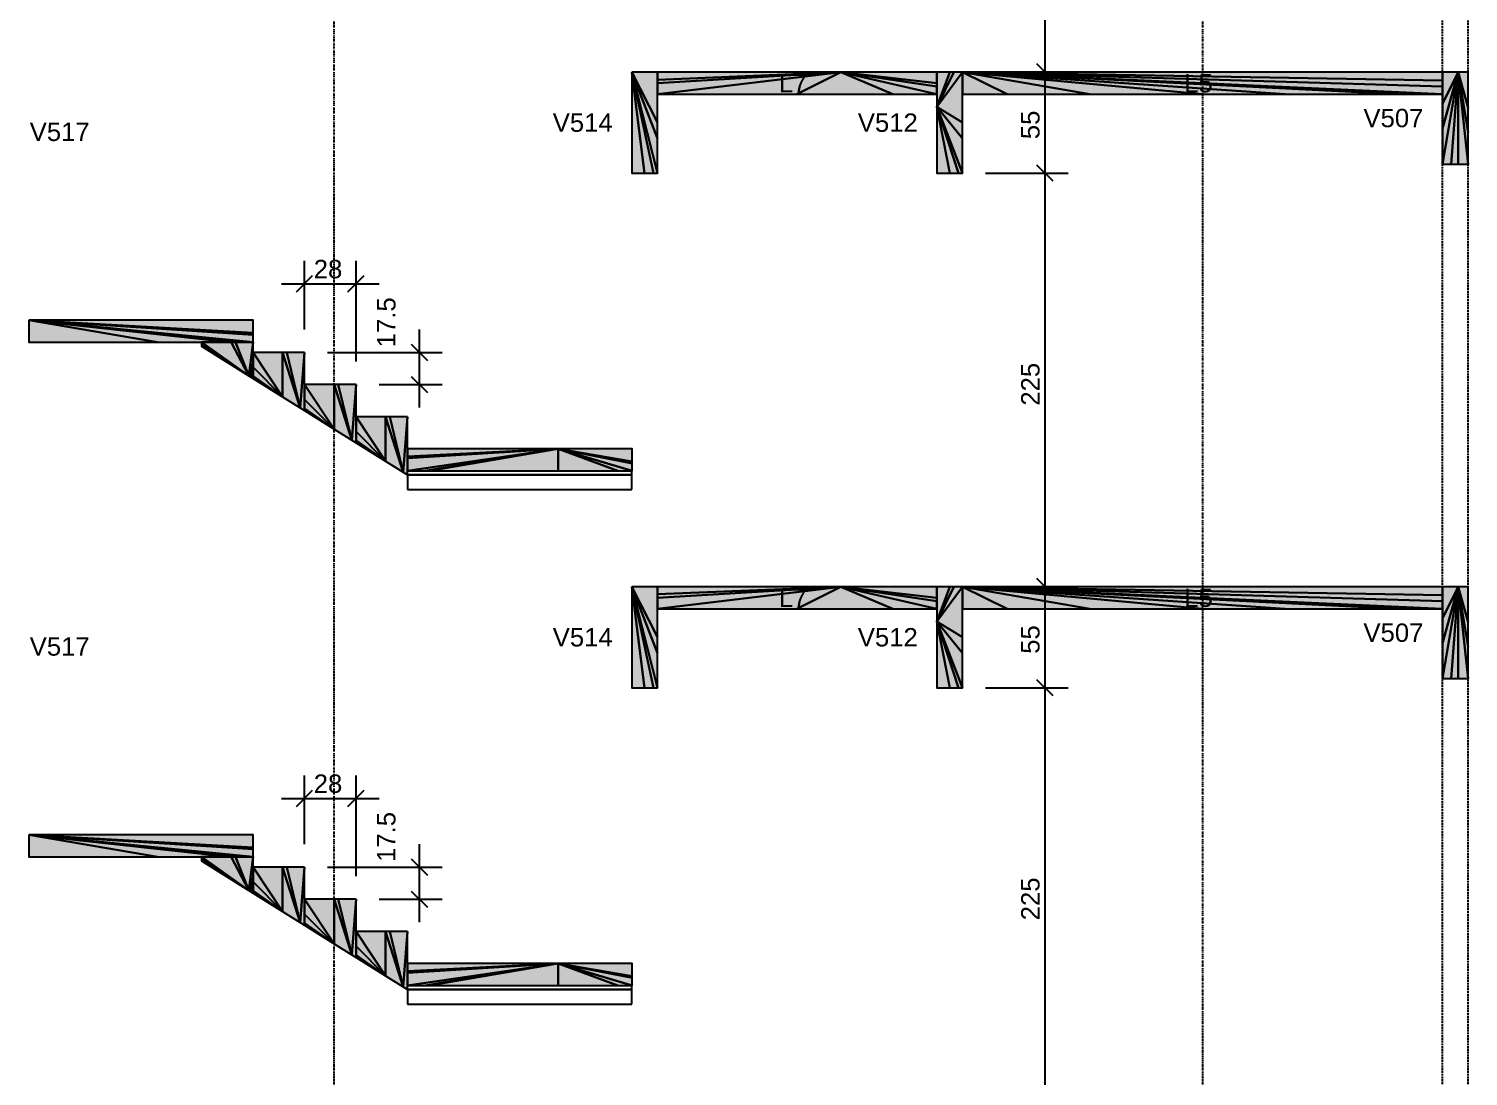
# Model space of a CAD drawing. Extents: x 37185 to 43130, y -8131 to -3926.
# Drawn here: x 37907 to 38429, y -6016 to -5636 of the extents above; entities that cross this region are included whole.
import ezdxf

# ---------------------------------------------------------------- set-up
doc = ezdxf.new("R2010")
doc.units = 0
doc.header["$MEASUREMENT"] = 0
doc.linetypes.add('ESTILO_TQS_0001', pattern=[1, 0.7, -0.3])
doc.linetypes.add('ESTILO_TQS_0004', pattern=[1.12, 0.5, -0.2, 0.01, -0.2, 0.01, -0.2])
for name, color, linetype in [('48', 4, 'CONTINUOUS'), ('52', 3, 'CONTINUOUS'), ('68', 4, 'CONTINUOUS'), ('70', 160, 'CONTINUOUS'), ('74', 2, 'CONTINUOUS'), ('75', 9, 'CONTINUOUS'), ('96', 252, 'CONTINUOUS')]:
    doc.layers.add(name, color=color, linetype=linetype)
doc.styles.add('TQS_ARIAL', font='arial.ttf')

msp = doc.modelspace()

# ---------------------------------------------------------------- linework, layer by layer
at = {"layer": '48', "linetype": 'Continuous'}
for p, q in [((38125.29, -5798.05), (38043.96, -5798.05)), ((38043.96, -5798.05), (38043.96, -5803.4)), ((38043.96, -5798.05), (38125.29, -5798.05)), ((38125.29, -5798.05), (38125.29, -5796.62)), ((38125.29, -5803.4), (38125.29, -5798.05)), ((38043.96, -5803.4), (38088, -5803.4)), ((38088, -5803.4), (38125.29, -5803.4)), ((38125.29, -5984.72), (38043.96, -5984.72)), ((38043.96, -5984.72), (38043.96, -5990.07)), ((38043.96, -5984.72), (38125.29, -5984.72)), ((38125.29, -5984.72), (38125.29, -5983.29)), ((38125.29, -5990.07), (38125.29, -5984.72)), ((38043.96, -5990.07), (38088, -5990.07)), ((38088, -5990.07), (38125.29, -5990.07))]:
    msp.add_line(p, q, dxfattribs=at)
at = {"layer": '52', "linetype": 'Continuous'}
for points in [[(38428.63, -5651.95), (38425.01, -5651.95), (38419.29, -5651.95), (38245.27, -5651.95), (38242.06, -5651.95), (38240.6, -5651.95), (38235.94, -5651.95), (38201.07, -5651.95), (38134.63, -5651.95), (38125.29, -5651.95)], [(38125.29, -5651.95), (38125.29, -5688.62)], [(38428.63, -5685.29), (38428.63, -5673.81), (38428.63, -5664.86), (38428.63, -5651.95)], [(38134.63, -5688.62), (38134.63, -5676), (38134.63, -5670.24), (38134.63, -5659.95)], [(38134.63, -5659.95), (38185.15, -5659.95), (38220.02, -5659.95), (38235.94, -5659.95)], [(38235.94, -5659.95), (38235.94, -5664.57), (38235.94, -5688.62)], [(38245.27, -5688.62), (38245.27, -5676), (38245.27, -5670.24), (38245.27, -5659.95)], [(38245.27, -5659.95), (38261.49, -5659.95), (38291.44, -5659.95), (38332.29, -5659.95), (38362.23, -5659.95), (38403.08, -5659.95), (38419.29, -5659.95)], [(38419.29, -5659.95), (38419.29, -5663.42), (38419.29, -5672.38), (38419.29, -5685.29)], [(38125.29, -5688.62), (38129.95, -5688.62), (38133.16, -5688.62), (38134.63, -5688.62)], [(38235.94, -5688.62), (38240.6, -5688.62), (38243.81, -5688.62), (38245.27, -5688.62)], [(38419.29, -5685.29), (38422.5, -5685.29), (38425.01, -5685.29), (38428.63, -5685.29)], [(37906.63, -5741.95), (37906.63, -5749.95)], [(37987.96, -5741.95), (37906.63, -5741.95)], [(37987.96, -5753.62), (37987.96, -5749.95), (37987.96, -5747.2), (37987.96, -5746.55), (37987.96, -5741.95)], [(37906.63, -5749.95), (37953.34, -5749.95), (37969.29, -5749.95)], [(37969.29, -5749.95), (37969.29, -5750.78), (37969.29, -5751.27), (37969.29, -5751.39)], [(37969.29, -5751.39), (37986.44, -5762.1), (37987.96, -5763.05), (37998.68, -5769.75), (38005.1, -5773.77), (38006.63, -5774.72), (38017.35, -5781.42), (38023.77, -5785.44), (38025.29, -5786.39), (38036.01, -5793.09), (38042.44, -5797.1), (38043.96, -5798.05)], [(38006.63, -5753.62), (38000.2, -5753.62), (37998.68, -5753.62), (37987.96, -5753.62)], [(38006.63, -5765.29), (38006.63, -5753.62)], [(38025.29, -5765.29), (38018.87, -5765.29), (38017.35, -5765.29), (38006.63, -5765.29)], [(38025.29, -5776.95), (38025.29, -5765.29)], [(38043.96, -5776.95), (38037.53, -5776.95), (38036.01, -5776.95), (38025.29, -5776.95)], [(38043.96, -5788.62), (38043.96, -5776.95)], [(38125.43, -5788.62), (38098.62, -5788.62), (38043.96, -5788.62)], [(38125.43, -5796.62), (38125.43, -5793.87), (38125.43, -5793.21), (38125.43, -5788.62)], [(38043.96, -5796.62), (38050.38, -5796.62), (38051.91, -5796.62), (38098.62, -5796.62), (38120.3, -5796.62), (38125.29, -5796.62), (38125.43, -5796.62)], [(38043.96, -5798.05), (38043.96, -5796.62)], [(38428.63, -5838.62), (38425.01, -5838.62), (38419.29, -5838.62), (38245.27, -5838.62), (38242.06, -5838.62), (38240.6, -5838.62), (38235.94, -5838.62), (38201.07, -5838.62), (38134.63, -5838.62), (38125.29, -5838.62)], [(38125.29, -5838.62), (38125.29, -5875.29)], [(38428.63, -5871.95), (38428.63, -5860.48), (38428.63, -5851.52), (38428.63, -5838.62)], [(38134.63, -5875.29), (38134.63, -5862.67), (38134.63, -5856.91), (38134.63, -5846.62)], [(38134.63, -5846.62), (38185.15, -5846.62), (38220.02, -5846.62), (38235.94, -5846.62)], [(38235.94, -5846.62), (38235.94, -5851.24), (38235.94, -5875.29)], [(38245.27, -5875.29), (38245.27, -5862.67), (38245.27, -5856.91), (38245.27, -5846.62)], [(38245.27, -5846.62), (38261.49, -5846.62), (38291.44, -5846.62), (38332.29, -5846.62), (38362.23, -5846.62), (38403.08, -5846.62), (38419.29, -5846.62)], [(38419.29, -5846.62), (38419.29, -5850.09), (38419.29, -5859.05), (38419.29, -5871.95)], [(38419.29, -5871.95), (38422.5, -5871.95), (38425.01, -5871.95), (38428.63, -5871.95)], [(38125.29, -5875.29), (38129.95, -5875.29), (38133.16, -5875.29), (38134.63, -5875.29)], [(38235.94, -5875.29), (38240.6, -5875.29), (38243.81, -5875.29), (38245.27, -5875.29)], [(37906.63, -5928.62), (37906.63, -5936.62)], [(37987.96, -5928.62), (37906.63, -5928.62)], [(37987.96, -5940.29), (37987.96, -5936.62), (37987.96, -5933.87), (37987.96, -5933.21), (37987.96, -5928.62)], [(37906.63, -5936.62), (37953.34, -5936.62), (37969.29, -5936.62)], [(37969.29, -5936.62), (37969.29, -5937.44), (37969.29, -5937.94), (37969.29, -5938.05)], [(37969.29, -5938.05), (37986.44, -5948.77), (37987.96, -5949.72), (37998.68, -5956.42), (38005.1, -5960.44), (38006.63, -5961.39), (38017.35, -5968.09), (38023.77, -5972.1), (38025.29, -5973.05), (38036.01, -5979.75), (38042.44, -5983.77), (38043.96, -5984.72)], [(38006.63, -5940.29), (38000.2, -5940.29), (37998.68, -5940.29), (37987.96, -5940.29)], [(38006.63, -5951.95), (38006.63, -5940.29)], [(38025.29, -5951.95), (38018.87, -5951.95), (38017.35, -5951.95), (38006.63, -5951.95)], [(38025.29, -5963.62), (38025.29, -5951.95)], [(38043.96, -5963.62), (38037.53, -5963.62), (38036.01, -5963.62), (38025.29, -5963.62)], [(38043.96, -5975.29), (38043.96, -5963.62)], [(38125.43, -5975.29), (38098.62, -5975.29), (38043.96, -5975.29)], [(38125.43, -5983.29), (38125.43, -5980.53), (38125.43, -5979.88), (38125.43, -5975.29)], [(38043.96, -5983.29), (38050.38, -5983.29), (38051.91, -5983.29), (38098.62, -5983.29), (38120.3, -5983.29), (38125.29, -5983.29), (38125.43, -5983.29)], [(38043.96, -5984.72), (38043.96, -5983.29)]]:
    msp.add_lwpolyline(points, dxfattribs=at)
at = {"layer": '68', "linetype": 'ESTILO_TQS_0001'}
for p, q in [((38419.29, -7595.96), (38419.29, -4431.95)), ((38428.63, -7595.96), (38428.63, -4431.95))]:
    msp.add_line(p, q, dxfattribs=at)
at = {"layer": '70', "linetype": 'ESTILO_TQS_0004'}
for p, q in [((38017.29, -4145.29), (38017.29, -7832.62)), ((38332.29, -4145.29), (38332.29, -7832.62))]:
    msp.add_line(p, q, dxfattribs=at)
at = {"layer": '75', "linetype": 'Continuous'}
for p, q in [((38275.17, -5660.29), (38275.17, -5493.62)), ((38275.17, -5696.95), (38275.17, -5643.62)), ((38265.52, -5651.95), (38265.52, -5651.95)), ((38265.52, -5651.95), (38265.52, -5651.95)), ((38278.12, -5654.9), (38272.23, -5649.01)), ((38278.12, -5654.9), (38272.23, -5649.01)), ((38273.86, -5651.95), (38283.51, -5651.95)), ((38273.86, -5651.95), (38283.51, -5651.95)), ((38275.17, -5846.95), (38275.17, -5680.29)), ((38245.27, -5688.62), (38245.27, -5688.62)), ((38245.27, -5688.62), (38245.27, -5688.62)), ((38253.61, -5688.62), (38283.51, -5688.62)), ((38253.61, -5688.62), (38283.51, -5688.62)), ((38278.12, -5691.57), (38272.23, -5685.67)), ((38278.12, -5691.57), (38272.23, -5685.67)), ((38006.63, -5745.29), (38006.63, -5720.38)), ((38025.29, -5756.95), (38025.29, -5720.38)), ((38003.68, -5731.66), (38009.57, -5725.77)), ((38022.35, -5731.66), (38028.24, -5725.77)), ((37998.29, -5728.72), (38033.63, -5728.72)), ((38048.24, -5745.29), (38048.24, -5773.62)), ((38045.29, -5750.67), (38051.18, -5756.57)), ((38006.63, -5753.62), (38006.63, -5753.62)), ((38006.63, -5753.62), (38006.63, -5753.62)), ((38014.96, -5753.62), (38056.57, -5753.62)), ((38045.29, -5762.34), (38051.18, -5768.23)), ((38025.29, -5765.29), (38025.29, -5765.29)), ((38025.29, -5765.29), (38025.29, -5765.29)), ((38033.63, -5765.29), (38056.57, -5765.29)), ((38275.17, -5883.62), (38275.17, -5830.29)), ((38278.12, -5841.57), (38272.23, -5835.67)), ((38278.12, -5841.57), (38272.23, -5835.67)), ((38245.27, -5838.62), (38245.27, -5838.62)), ((38245.27, -5838.62), (38245.27, -5838.62)), ((38253.61, -5838.62), (38283.51, -5838.62)), ((38253.61, -5838.62), (38283.51, -5838.62)), ((38275.17, -6033.62), (38275.17, -5866.95)), ((38278.12, -5878.23), (38272.23, -5872.34)), ((38278.12, -5878.23), (38272.23, -5872.34)), ((38245.27, -5875.29), (38245.27, -5875.29)), ((38245.27, -5875.29), (38245.27, -5875.29)), ((38253.61, -5875.29), (38283.51, -5875.29)), ((38253.61, -5875.29), (38283.51, -5875.29)), ((38006.63, -5931.95), (38006.63, -5907.05)), ((38025.29, -5943.62), (38025.29, -5907.05)), ((38003.68, -5918.33), (38009.57, -5912.44)), ((38022.35, -5918.33), (38028.24, -5912.44)), ((37998.29, -5915.38), (38033.63, -5915.38)), ((38048.24, -5931.95), (38048.24, -5960.29)), ((38006.63, -5940.29), (38006.63, -5940.29)), ((38006.63, -5940.29), (38006.63, -5940.29)), ((38014.96, -5940.29), (38056.57, -5940.29)), ((38045.29, -5937.34), (38051.18, -5943.23)), ((38045.29, -5949.01), (38051.18, -5954.9)), ((38025.29, -5951.95), (38025.29, -5951.95)), ((38025.29, -5951.95), (38025.29, -5951.95)), ((38033.63, -5951.95), (38056.57, -5951.95))]:
    msp.add_line(p, q, dxfattribs=at)
at = {"layer": '96', "linetype": 'Continuous'}
for points in [[(38125.29, -5651.95), (38125.29, -5688.62), (38129.95, -5688.62), (38125.29, -5651.95)], [(38125.29, -5651.95), (38129.95, -5688.62), (38133.16, -5688.62), (38125.29, -5651.95)], [(38125.29, -5651.95), (38133.16, -5688.62), (38134.63, -5688.62), (38125.29, -5651.95)], [(38125.29, -5651.95), (38134.63, -5688.62), (38134.63, -5676), (38125.29, -5651.95)], [(38125.29, -5651.95), (38134.63, -5676), (38134.63, -5670.24), (38125.29, -5651.95)], [(38125.29, -5651.95), (38134.63, -5670.24), (38134.63, -5651.95), (38125.29, -5651.95)], [(38201.07, -5651.95), (38134.63, -5651.95), (38134.63, -5654.71), (38201.07, -5651.95)], [(38201.07, -5651.95), (38134.63, -5654.71), (38134.63, -5655.96), (38201.07, -5651.95)], [(38201.07, -5651.95), (38134.63, -5655.96), (38134.63, -5659.95), (38201.07, -5651.95)], [(38201.07, -5651.95), (38134.63, -5659.95), (38185.15, -5659.95), (38201.07, -5651.95)], [(38201.07, -5651.95), (38185.15, -5659.95), (38220.02, -5659.95), (38201.07, -5651.95)], [(38201.07, -5651.95), (38220.02, -5659.95), (38235.94, -5659.95), (38201.07, -5651.95)], [(38201.07, -5651.95), (38235.94, -5659.95), (38235.94, -5657.2), (38201.07, -5651.95)], [(38201.07, -5651.95), (38235.94, -5657.2), (38235.94, -5655.94), (38201.07, -5651.95)], [(38201.07, -5651.95), (38235.94, -5655.94), (38235.94, -5651.95), (38201.07, -5651.95)], [(38235.94, -5664.57), (38245.27, -5670.24), (38245.27, -5651.95), (38235.94, -5664.57)], [(38235.94, -5664.57), (38245.27, -5651.95), (38242.06, -5651.95), (38235.94, -5664.57)], [(38235.94, -5664.57), (38242.06, -5651.95), (38240.6, -5651.95), (38235.94, -5664.57)], [(38235.94, -5664.57), (38240.6, -5651.95), (38235.94, -5651.95), (38235.94, -5664.57)], [(38245.27, -5651.95), (38245.27, -5659.95), (38261.49, -5659.95), (38245.27, -5651.95)], [(38245.27, -5651.95), (38261.49, -5659.95), (38291.44, -5659.95), (38245.27, -5651.95)], [(38245.27, -5651.95), (38291.44, -5659.95), (38332.29, -5659.95), (38245.27, -5651.95)], [(38245.27, -5651.95), (38332.29, -5659.95), (38362.23, -5659.95), (38245.27, -5651.95)], [(38245.27, -5651.95), (38362.23, -5659.95), (38403.08, -5659.95), (38245.27, -5651.95)], [(38245.27, -5651.95), (38403.08, -5659.95), (38419.29, -5659.95), (38245.27, -5651.95)], [(38245.27, -5651.95), (38419.29, -5659.95), (38419.29, -5657.2), (38245.27, -5651.95)], [(38245.27, -5651.95), (38419.29, -5657.2), (38419.29, -5655.05), (38245.27, -5651.95)], [(38245.27, -5651.95), (38419.29, -5655.05), (38419.29, -5651.95), (38245.27, -5651.95)], [(38425.01, -5651.95), (38419.29, -5651.95), (38419.29, -5663.42), (38425.01, -5651.95)], [(38425.01, -5651.95), (38419.29, -5663.42), (38419.29, -5672.38), (38425.01, -5651.95)], [(38425.01, -5651.95), (38419.29, -5672.38), (38419.29, -5685.29), (38425.01, -5651.95)], [(38425.01, -5651.95), (38419.29, -5685.29), (38422.5, -5685.29), (38425.01, -5651.95)], [(38425.01, -5651.95), (38422.5, -5685.29), (38425.01, -5685.29), (38425.01, -5651.95)], [(38425.01, -5651.95), (38425.01, -5685.29), (38428.63, -5685.29), (38425.01, -5651.95)], [(38425.01, -5651.95), (38428.63, -5685.29), (38428.63, -5673.81), (38425.01, -5651.95)], [(38425.01, -5651.95), (38428.63, -5673.81), (38428.63, -5664.86), (38425.01, -5651.95)], [(38425.01, -5651.95), (38428.63, -5664.86), (38428.63, -5651.95), (38425.01, -5651.95)], [(38235.94, -5664.57), (38235.94, -5688.62), (38240.6, -5688.62), (38235.94, -5664.57)], [(38235.94, -5664.57), (38240.6, -5688.62), (38243.81, -5688.62), (38235.94, -5664.57)], [(38235.94, -5664.57), (38243.81, -5688.62), (38245.27, -5688.62), (38235.94, -5664.57)], [(38235.94, -5664.57), (38245.27, -5688.62), (38245.27, -5676), (38235.94, -5664.57)], [(38235.94, -5664.57), (38245.27, -5676), (38245.27, -5670.24), (38235.94, -5664.57)], [(37906.63, -5741.95), (37906.63, -5749.95), (37953.34, -5749.95), (37906.63, -5741.95)], [(37906.63, -5741.95), (37953.34, -5749.95), (37979.5, -5749.95), (37906.63, -5741.95)], [(37906.63, -5741.95), (37979.5, -5749.95), (37985.69, -5749.95), (37906.63, -5741.95)], [(37906.63, -5741.95), (37985.69, -5749.95), (37987.52, -5749.95), (37906.63, -5741.95)], [(37906.63, -5741.95), (37987.52, -5749.95), (37987.96, -5749.95), (37906.63, -5741.95)], [(37906.63, -5741.95), (37987.96, -5749.95), (37987.96, -5747.2), (37906.63, -5741.95)], [(37906.63, -5741.95), (37987.96, -5747.2), (37987.96, -5746.55), (37906.63, -5741.95)], [(37906.63, -5741.95), (37987.96, -5746.55), (37987.96, -5741.95), (37906.63, -5741.95)], [(37986.44, -5762.1), (37980.01, -5749.95), (37969.29, -5749.95), (37986.44, -5762.1)], [(37986.44, -5762.1), (37969.29, -5749.95), (37969.29, -5750.78), (37986.44, -5762.1)], [(37986.44, -5762.1), (37969.29, -5750.78), (37969.29, -5751.27), (37986.44, -5762.1)], [(37986.44, -5762.1), (37969.29, -5751.27), (37969.29, -5751.39), (37986.44, -5762.1)], [(37986.44, -5762.1), (37981.53, -5749.95), (37980.01, -5749.95), (37986.44, -5762.1)], [(37986.44, -5762.1), (37987.96, -5749.95), (37981.53, -5749.95), (37986.44, -5762.1)], [(37986.44, -5762.1), (37987.96, -5757.48), (37987.96, -5749.95), (37986.44, -5762.1)], [(37986.44, -5762.1), (37987.96, -5758.54), (37987.96, -5757.48), (37986.44, -5762.1)], [(37998.68, -5753.62), (37987.96, -5753.62), (37998.68, -5769.75), (37998.68, -5753.62)], [(37998.68, -5769.75), (37987.96, -5753.62), (37987.96, -5759.04), (37998.68, -5769.75)], [(37998.68, -5753.62), (37998.68, -5769.75), (38005.1, -5773.77), (37998.68, -5753.62)], [(37998.68, -5753.62), (38005.1, -5773.77), (38000.2, -5753.62), (37998.68, -5753.62)], [(38006.63, -5753.62), (38000.2, -5753.62), (38005.1, -5773.77), (38006.63, -5753.62)], [(38006.63, -5753.62), (38005.1, -5773.77), (38006.63, -5774.72), (38006.63, -5753.62)], [(37986.44, -5762.1), (37987.96, -5763.05), (37987.96, -5758.54), (37986.44, -5762.1)], [(37998.68, -5769.75), (37987.96, -5759.04), (37987.96, -5762.28), (37998.68, -5769.75)], [(37998.68, -5769.75), (37987.96, -5762.28), (37987.96, -5763.05), (37998.68, -5769.75)], [(38017.35, -5765.29), (38006.63, -5765.29), (38017.35, -5781.42), (38017.35, -5765.29)], [(38017.35, -5781.42), (38006.63, -5765.29), (38006.63, -5770.7), (38017.35, -5781.42)], [(38017.35, -5765.29), (38017.35, -5781.42), (38023.77, -5785.44), (38017.35, -5765.29)], [(38017.35, -5765.29), (38023.77, -5785.44), (38018.87, -5765.29), (38017.35, -5765.29)], [(38025.29, -5765.29), (38018.87, -5765.29), (38023.77, -5785.44), (38025.29, -5765.29)], [(38025.29, -5765.29), (38023.77, -5785.44), (38025.29, -5786.39), (38025.29, -5765.29)], [(38017.35, -5781.42), (38006.63, -5770.7), (38006.63, -5773.95), (38017.35, -5781.42)], [(38017.35, -5781.42), (38006.63, -5773.95), (38006.63, -5774.72), (38017.35, -5781.42)], [(38036.01, -5776.95), (38025.29, -5776.95), (38036.01, -5793.09), (38036.01, -5776.95)], [(38036.01, -5793.09), (38025.29, -5776.95), (38025.29, -5782.37), (38036.01, -5793.09)], [(38036.01, -5776.95), (38036.01, -5793.09), (38042.44, -5797.1), (38036.01, -5776.95)], [(38036.01, -5776.95), (38042.44, -5797.1), (38037.53, -5776.95), (38036.01, -5776.95)], [(38043.96, -5776.95), (38037.53, -5776.95), (38042.44, -5797.1), (38043.96, -5776.95)], [(38043.96, -5776.95), (38042.44, -5797.1), (38043.96, -5798.05), (38043.96, -5776.95)], [(38036.01, -5793.09), (38025.29, -5782.37), (38025.29, -5785.62), (38036.01, -5793.09)], [(38036.01, -5793.09), (38025.29, -5785.62), (38025.29, -5786.39), (38036.01, -5793.09)], [(38098.62, -5788.62), (38043.96, -5788.62), (38043.96, -5791.37), (38098.62, -5788.62)], [(38098.62, -5788.62), (38043.96, -5791.37), (38043.96, -5792.02), (38098.62, -5788.62)], [(38098.62, -5788.62), (38043.96, -5792.02), (38043.96, -5796.62), (38098.62, -5788.62)], [(38098.62, -5788.62), (38043.96, -5796.62), (38050.38, -5796.62), (38098.62, -5788.62)], [(38098.62, -5788.62), (38050.38, -5796.62), (38051.91, -5796.62), (38098.62, -5788.62)], [(38098.62, -5788.62), (38051.91, -5796.62), (38098.62, -5796.62), (38098.62, -5788.62)], [(38098.62, -5788.62), (38098.62, -5796.62), (38120.3, -5796.62), (38098.62, -5788.62)], [(38098.62, -5788.62), (38120.3, -5796.62), (38125.43, -5796.62), (38098.62, -5788.62)], [(38098.62, -5788.62), (38125.43, -5796.62), (38125.43, -5793.87), (38098.62, -5788.62)], [(38098.62, -5788.62), (38125.43, -5793.87), (38125.43, -5793.21), (38098.62, -5788.62)], [(38098.62, -5788.62), (38125.43, -5793.21), (38125.43, -5788.62), (38098.62, -5788.62)], [(38125.29, -5838.62), (38125.29, -5875.29), (38129.95, -5875.29), (38125.29, -5838.62)], [(38125.29, -5838.62), (38129.95, -5875.29), (38133.16, -5875.29), (38125.29, -5838.62)], [(38125.29, -5838.62), (38133.16, -5875.29), (38134.63, -5875.29), (38125.29, -5838.62)], [(38125.29, -5838.62), (38134.63, -5875.29), (38134.63, -5862.67), (38125.29, -5838.62)], [(38125.29, -5838.62), (38134.63, -5862.67), (38134.63, -5856.91), (38125.29, -5838.62)], [(38125.29, -5838.62), (38134.63, -5856.91), (38134.63, -5838.62), (38125.29, -5838.62)], [(38201.07, -5838.62), (38134.63, -5838.62), (38134.63, -5841.37), (38201.07, -5838.62)], [(38201.07, -5838.62), (38134.63, -5841.37), (38134.63, -5842.63), (38201.07, -5838.62)], [(38201.07, -5838.62), (38134.63, -5842.63), (38134.63, -5846.62), (38201.07, -5838.62)], [(38201.07, -5838.62), (38134.63, -5846.62), (38185.15, -5846.62), (38201.07, -5838.62)], [(38201.07, -5838.62), (38185.15, -5846.62), (38220.02, -5846.62), (38201.07, -5838.62)], [(38201.07, -5838.62), (38220.02, -5846.62), (38235.94, -5846.62), (38201.07, -5838.62)], [(38201.07, -5838.62), (38235.94, -5846.62), (38235.94, -5843.87), (38201.07, -5838.62)], [(38201.07, -5838.62), (38235.94, -5843.87), (38235.94, -5842.61), (38201.07, -5838.62)], [(38201.07, -5838.62), (38235.94, -5842.61), (38235.94, -5838.62), (38201.07, -5838.62)], [(38235.94, -5851.24), (38245.27, -5856.91), (38245.27, -5838.62), (38235.94, -5851.24)], [(38235.94, -5851.24), (38245.27, -5838.62), (38242.06, -5838.62), (38235.94, -5851.24)], [(38235.94, -5851.24), (38242.06, -5838.62), (38240.6, -5838.62), (38235.94, -5851.24)], [(38235.94, -5851.24), (38240.6, -5838.62), (38235.94, -5838.62), (38235.94, -5851.24)], [(38245.27, -5838.62), (38245.27, -5846.62), (38261.49, -5846.62), (38245.27, -5838.62)], [(38245.27, -5838.62), (38261.49, -5846.62), (38291.44, -5846.62), (38245.27, -5838.62)], [(38245.27, -5838.62), (38291.44, -5846.62), (38332.29, -5846.62), (38245.27, -5838.62)], [(38245.27, -5838.62), (38332.29, -5846.62), (38362.23, -5846.62), (38245.27, -5838.62)], [(38245.27, -5838.62), (38362.23, -5846.62), (38403.08, -5846.62), (38245.27, -5838.62)], [(38245.27, -5838.62), (38403.08, -5846.62), (38419.29, -5846.62), (38245.27, -5838.62)], [(38245.27, -5838.62), (38419.29, -5846.62), (38419.29, -5843.87), (38245.27, -5838.62)], [(38245.27, -5838.62), (38419.29, -5843.87), (38419.29, -5841.72), (38245.27, -5838.62)], [(38245.27, -5838.62), (38419.29, -5841.72), (38419.29, -5838.62), (38245.27, -5838.62)], [(38425.01, -5838.62), (38419.29, -5838.62), (38419.29, -5850.09), (38425.01, -5838.62)], [(38425.01, -5838.62), (38419.29, -5850.09), (38419.29, -5859.05), (38425.01, -5838.62)], [(38425.01, -5838.62), (38419.29, -5859.05), (38419.29, -5871.95), (38425.01, -5838.62)], [(38425.01, -5838.62), (38419.29, -5871.95), (38422.5, -5871.95), (38425.01, -5838.62)], [(38425.01, -5838.62), (38422.5, -5871.95), (38425.01, -5871.95), (38425.01, -5838.62)], [(38425.01, -5838.62), (38425.01, -5871.95), (38428.63, -5871.95), (38425.01, -5838.62)], [(38425.01, -5838.62), (38428.63, -5871.95), (38428.63, -5860.48), (38425.01, -5838.62)], [(38425.01, -5838.62), (38428.63, -5860.48), (38428.63, -5851.52), (38425.01, -5838.62)], [(38425.01, -5838.62), (38428.63, -5851.52), (38428.63, -5838.62), (38425.01, -5838.62)], [(38235.94, -5851.24), (38235.94, -5875.29), (38240.6, -5875.29), (38235.94, -5851.24)], [(38235.94, -5851.24), (38240.6, -5875.29), (38243.81, -5875.29), (38235.94, -5851.24)], [(38235.94, -5851.24), (38243.81, -5875.29), (38245.27, -5875.29), (38235.94, -5851.24)], [(38235.94, -5851.24), (38245.27, -5875.29), (38245.27, -5862.67), (38235.94, -5851.24)], [(38235.94, -5851.24), (38245.27, -5862.67), (38245.27, -5856.91), (38235.94, -5851.24)], [(37906.63, -5928.62), (37906.63, -5936.62), (37953.34, -5936.62), (37906.63, -5928.62)], [(37906.63, -5928.62), (37953.34, -5936.62), (37979.5, -5936.62), (37906.63, -5928.62)], [(37906.63, -5928.62), (37979.5, -5936.62), (37985.69, -5936.62), (37906.63, -5928.62)], [(37906.63, -5928.62), (37985.69, -5936.62), (37987.52, -5936.62), (37906.63, -5928.62)], [(37906.63, -5928.62), (37987.52, -5936.62), (37987.96, -5936.62), (37906.63, -5928.62)], [(37906.63, -5928.62), (37987.96, -5936.62), (37987.96, -5933.87), (37906.63, -5928.62)], [(37906.63, -5928.62), (37987.96, -5933.87), (37987.96, -5933.21), (37906.63, -5928.62)], [(37906.63, -5928.62), (37987.96, -5933.21), (37987.96, -5928.62), (37906.63, -5928.62)], [(37986.44, -5948.77), (37980.01, -5936.62), (37969.29, -5936.62), (37986.44, -5948.77)], [(37986.44, -5948.77), (37969.29, -5936.62), (37969.29, -5937.44), (37986.44, -5948.77)], [(37986.44, -5948.77), (37969.29, -5937.44), (37969.29, -5937.94), (37986.44, -5948.77)], [(37986.44, -5948.77), (37969.29, -5937.94), (37969.29, -5938.05), (37986.44, -5948.77)], [(37986.44, -5948.77), (37981.53, -5936.62), (37980.01, -5936.62), (37986.44, -5948.77)], [(37986.44, -5948.77), (37987.96, -5936.62), (37981.53, -5936.62), (37986.44, -5948.77)], [(37986.44, -5948.77), (37987.96, -5944.14), (37987.96, -5936.62), (37986.44, -5948.77)], [(37998.68, -5940.29), (37987.96, -5940.29), (37998.68, -5956.42), (37998.68, -5940.29)], [(37998.68, -5956.42), (37987.96, -5940.29), (37987.96, -5945.7), (37998.68, -5956.42)], [(37998.68, -5940.29), (37998.68, -5956.42), (38005.1, -5960.44), (37998.68, -5940.29)], [(37998.68, -5940.29), (38005.1, -5960.44), (38000.2, -5940.29), (37998.68, -5940.29)], [(38006.63, -5940.29), (38000.2, -5940.29), (38005.1, -5960.44), (38006.63, -5940.29)], [(38006.63, -5940.29), (38005.1, -5960.44), (38006.63, -5961.39), (38006.63, -5940.29)], [(37986.44, -5948.77), (37987.96, -5945.21), (37987.96, -5944.14), (37986.44, -5948.77)], [(37986.44, -5948.77), (37987.96, -5949.72), (37987.96, -5945.21), (37986.44, -5948.77)], [(37998.68, -5956.42), (37987.96, -5945.7), (37987.96, -5948.95), (37998.68, -5956.42)], [(37998.68, -5956.42), (37987.96, -5948.95), (37987.96, -5949.72), (37998.68, -5956.42)], [(38017.35, -5951.95), (38006.63, -5951.95), (38017.35, -5968.09), (38017.35, -5951.95)], [(38017.35, -5968.09), (38006.63, -5951.95), (38006.63, -5957.37), (38017.35, -5968.09)], [(38017.35, -5951.95), (38017.35, -5968.09), (38023.77, -5972.1), (38017.35, -5951.95)], [(38017.35, -5951.95), (38023.77, -5972.1), (38018.87, -5951.95), (38017.35, -5951.95)], [(38025.29, -5951.95), (38018.87, -5951.95), (38023.77, -5972.1), (38025.29, -5951.95)], [(38025.29, -5951.95), (38023.77, -5972.1), (38025.29, -5973.05), (38025.29, -5951.95)], [(38017.35, -5968.09), (38006.63, -5957.37), (38006.63, -5960.62), (38017.35, -5968.09)], [(38017.35, -5968.09), (38006.63, -5960.62), (38006.63, -5961.39), (38017.35, -5968.09)], [(38036.01, -5963.62), (38025.29, -5963.62), (38036.01, -5979.75), (38036.01, -5963.62)], [(38036.01, -5979.75), (38025.29, -5963.62), (38025.29, -5969.04), (38036.01, -5979.75)], [(38036.01, -5963.62), (38036.01, -5979.75), (38042.44, -5983.77), (38036.01, -5963.62)], [(38036.01, -5963.62), (38042.44, -5983.77), (38037.53, -5963.62), (38036.01, -5963.62)], [(38043.96, -5963.62), (38037.53, -5963.62), (38042.44, -5983.77), (38043.96, -5963.62)], [(38043.96, -5963.62), (38042.44, -5983.77), (38043.96, -5984.72), (38043.96, -5963.62)], [(38036.01, -5979.75), (38025.29, -5969.04), (38025.29, -5972.28), (38036.01, -5979.75)], [(38036.01, -5979.75), (38025.29, -5972.28), (38025.29, -5973.05), (38036.01, -5979.75)], [(38098.62, -5975.29), (38043.96, -5975.29), (38043.96, -5978.04), (38098.62, -5975.29)], [(38098.62, -5975.29), (38043.96, -5978.04), (38043.96, -5978.69), (38098.62, -5975.29)], [(38098.62, -5975.29), (38043.96, -5978.69), (38043.96, -5983.29), (38098.62, -5975.29)], [(38098.62, -5975.29), (38043.96, -5983.29), (38050.38, -5983.29), (38098.62, -5975.29)], [(38098.62, -5975.29), (38050.38, -5983.29), (38051.91, -5983.29), (38098.62, -5975.29)], [(38098.62, -5975.29), (38051.91, -5983.29), (38098.62, -5983.29), (38098.62, -5975.29)], [(38098.62, -5975.29), (38098.62, -5983.29), (38120.3, -5983.29), (38098.62, -5975.29)], [(38098.62, -5975.29), (38120.3, -5983.29), (38125.43, -5983.29), (38098.62, -5975.29)], [(38098.62, -5975.29), (38125.43, -5983.29), (38125.43, -5980.53), (38098.62, -5975.29)], [(38098.62, -5975.29), (38125.43, -5980.53), (38125.43, -5979.88), (38098.62, -5975.29)], [(38098.62, -5975.29), (38125.43, -5979.88), (38125.43, -5975.29), (38098.62, -5975.29)]]:
    msp.add_lwpolyline(points, dxfattribs=at)
for points in [[(38125.29, -5651.95), (38125.29, -5688.62), (38129.95, -5688.62)], [(38125.29, -5651.95), (38129.95, -5688.62), (38125.29, -5651.95)], [(38125.29, -5651.95), (38129.95, -5688.62), (38133.16, -5688.62)], [(38125.29, -5651.95), (38133.16, -5688.62), (38125.29, -5651.95)], [(38125.29, -5651.95), (38133.16, -5688.62), (38134.63, -5688.62)], [(38125.29, -5651.95), (38134.63, -5688.62), (38125.29, -5651.95)], [(38125.29, -5651.95), (38134.63, -5688.62), (38134.63, -5676)], [(38125.29, -5651.95), (38134.63, -5676), (38125.29, -5651.95)], [(38125.29, -5651.95), (38134.63, -5676), (38134.63, -5670.24)], [(38125.29, -5651.95), (38134.63, -5670.24), (38125.29, -5651.95)], [(38125.29, -5651.95), (38134.63, -5670.24), (38134.63, -5651.95)], [(38125.29, -5651.95), (38134.63, -5651.95), (38125.29, -5651.95)], [(38201.07, -5651.95), (38134.63, -5651.95), (38134.63, -5654.71)], [(38201.07, -5651.95), (38134.63, -5654.71), (38201.07, -5651.95)], [(38201.07, -5651.95), (38134.63, -5654.71), (38134.63, -5655.96)], [(38201.07, -5651.95), (38134.63, -5655.96), (38201.07, -5651.95)], [(38201.07, -5651.95), (38134.63, -5655.96), (38134.63, -5659.95)], [(38201.07, -5651.95), (38134.63, -5659.95), (38201.07, -5651.95)], [(38201.07, -5651.95), (38134.63, -5659.95), (38185.15, -5659.95)], [(38201.07, -5651.95), (38185.15, -5659.95), (38201.07, -5651.95)], [(38201.07, -5651.95), (38185.15, -5659.95), (38220.02, -5659.95)], [(38201.07, -5651.95), (38220.02, -5659.95), (38201.07, -5651.95)], [(38201.07, -5651.95), (38220.02, -5659.95), (38235.94, -5659.95)], [(38201.07, -5651.95), (38235.94, -5659.95), (38201.07, -5651.95)], [(38201.07, -5651.95), (38235.94, -5659.95), (38235.94, -5657.2)], [(38201.07, -5651.95), (38235.94, -5657.2), (38201.07, -5651.95)], [(38201.07, -5651.95), (38235.94, -5657.2), (38235.94, -5655.94)], [(38201.07, -5651.95), (38235.94, -5655.94), (38201.07, -5651.95)], [(38201.07, -5651.95), (38235.94, -5655.94), (38235.94, -5651.95)], [(38201.07, -5651.95), (38235.94, -5651.95), (38201.07, -5651.95)], [(38235.94, -5664.57), (38245.27, -5670.24), (38245.27, -5651.95)], [(38235.94, -5664.57), (38245.27, -5651.95), (38235.94, -5664.57)], [(38235.94, -5664.57), (38245.27, -5651.95), (38242.06, -5651.95)], [(38235.94, -5664.57), (38242.06, -5651.95), (38235.94, -5664.57)], [(38235.94, -5664.57), (38242.06, -5651.95), (38240.6, -5651.95)], [(38235.94, -5664.57), (38240.6, -5651.95), (38235.94, -5664.57)], [(38235.94, -5664.57), (38240.6, -5651.95), (38235.94, -5651.95)], [(38235.94, -5664.57), (38235.94, -5651.95), (38235.94, -5664.57)], [(38245.27, -5651.95), (38245.27, -5659.95), (38261.49, -5659.95)], [(38245.27, -5651.95), (38261.49, -5659.95), (38245.27, -5651.95)], [(38245.27, -5651.95), (38261.49, -5659.95), (38291.44, -5659.95)], [(38245.27, -5651.95), (38291.44, -5659.95), (38245.27, -5651.95)], [(38245.27, -5651.95), (38291.44, -5659.95), (38332.29, -5659.95)], [(38245.27, -5651.95), (38332.29, -5659.95), (38245.27, -5651.95)], [(38245.27, -5651.95), (38332.29, -5659.95), (38362.23, -5659.95)], [(38245.27, -5651.95), (38362.23, -5659.95), (38245.27, -5651.95)], [(38245.27, -5651.95), (38362.23, -5659.95), (38403.08, -5659.95)], [(38245.27, -5651.95), (38403.08, -5659.95), (38245.27, -5651.95)], [(38245.27, -5651.95), (38403.08, -5659.95), (38419.29, -5659.95)], [(38245.27, -5651.95), (38419.29, -5659.95), (38245.27, -5651.95)], [(38245.27, -5651.95), (38419.29, -5659.95), (38419.29, -5657.2)], [(38245.27, -5651.95), (38419.29, -5657.2), (38245.27, -5651.95)], [(38245.27, -5651.95), (38419.29, -5657.2), (38419.29, -5655.05)], [(38245.27, -5651.95), (38419.29, -5655.05), (38245.27, -5651.95)], [(38245.27, -5651.95), (38419.29, -5655.05), (38419.29, -5651.95)], [(38245.27, -5651.95), (38419.29, -5651.95), (38245.27, -5651.95)], [(38425.01, -5651.95), (38419.29, -5651.95), (38419.29, -5663.42)], [(38425.01, -5651.95), (38419.29, -5663.42), (38425.01, -5651.95)], [(38425.01, -5651.95), (38419.29, -5663.42), (38419.29, -5672.38)], [(38425.01, -5651.95), (38419.29, -5672.38), (38425.01, -5651.95)], [(38425.01, -5651.95), (38419.29, -5672.38), (38419.29, -5685.29)], [(38425.01, -5651.95), (38419.29, -5685.29), (38425.01, -5651.95)], [(38425.01, -5651.95), (38419.29, -5685.29), (38422.5, -5685.29)], [(38425.01, -5651.95), (38422.5, -5685.29), (38425.01, -5651.95)], [(38425.01, -5651.95), (38422.5, -5685.29), (38425.01, -5685.29)], [(38425.01, -5651.95), (38425.01, -5685.29), (38425.01, -5651.95)], [(38425.01, -5651.95), (38425.01, -5685.29), (38428.63, -5685.29)], [(38425.01, -5651.95), (38428.63, -5685.29), (38425.01, -5651.95)], [(38425.01, -5651.95), (38428.63, -5685.29), (38428.63, -5673.81)], [(38425.01, -5651.95), (38428.63, -5673.81), (38425.01, -5651.95)], [(38425.01, -5651.95), (38428.63, -5673.81), (38428.63, -5664.86)], [(38425.01, -5651.95), (38428.63, -5664.86), (38425.01, -5651.95)], [(38425.01, -5651.95), (38428.63, -5664.86), (38428.63, -5651.95)], [(38425.01, -5651.95), (38428.63, -5651.95), (38425.01, -5651.95)], [(38235.94, -5664.57), (38235.94, -5688.62), (38240.6, -5688.62)], [(38235.94, -5664.57), (38240.6, -5688.62), (38235.94, -5664.57)], [(38235.94, -5664.57), (38240.6, -5688.62), (38243.81, -5688.62)], [(38235.94, -5664.57), (38243.81, -5688.62), (38235.94, -5664.57)], [(38235.94, -5664.57), (38243.81, -5688.62), (38245.27, -5688.62)], [(38235.94, -5664.57), (38245.27, -5688.62), (38235.94, -5664.57)], [(38235.94, -5664.57), (38245.27, -5688.62), (38245.27, -5676)], [(38235.94, -5664.57), (38245.27, -5676), (38235.94, -5664.57)], [(38235.94, -5664.57), (38245.27, -5676), (38245.27, -5670.24)], [(38235.94, -5664.57), (38245.27, -5670.24), (38235.94, -5664.57)], [(37906.63, -5741.95), (37906.63, -5749.95), (37953.34, -5749.95)], [(37906.63, -5741.95), (37953.34, -5749.95), (37906.63, -5741.95)], [(37906.63, -5741.95), (37953.34, -5749.95), (37979.5, -5749.95)], [(37906.63, -5741.95), (37979.5, -5749.95), (37906.63, -5741.95)], [(37906.63, -5741.95), (37979.5, -5749.95), (37985.69, -5749.95)], [(37906.63, -5741.95), (37985.69, -5749.95), (37906.63, -5741.95)], [(37906.63, -5741.95), (37985.69, -5749.95), (37987.52, -5749.95)], [(37906.63, -5741.95), (37987.52, -5749.95), (37906.63, -5741.95)], [(37906.63, -5741.95), (37987.52, -5749.95), (37987.96, -5749.95)], [(37906.63, -5741.95), (37987.96, -5749.95), (37906.63, -5741.95)], [(37906.63, -5741.95), (37987.96, -5749.95), (37987.96, -5747.2)], [(37906.63, -5741.95), (37987.96, -5747.2), (37906.63, -5741.95)], [(37906.63, -5741.95), (37987.96, -5747.2), (37987.96, -5746.55)], [(37906.63, -5741.95), (37987.96, -5746.55), (37906.63, -5741.95)], [(37906.63, -5741.95), (37987.96, -5746.55), (37987.96, -5741.95)], [(37906.63, -5741.95), (37987.96, -5741.95), (37906.63, -5741.95)], [(37986.44, -5762.1), (37980.01, -5749.95), (37969.29, -5749.95)], [(37986.44, -5762.1), (37969.29, -5749.95), (37986.44, -5762.1)], [(37986.44, -5762.1), (37969.29, -5749.95), (37969.29, -5750.78)], [(37986.44, -5762.1), (37969.29, -5750.78), (37986.44, -5762.1)], [(37986.44, -5762.1), (37969.29, -5750.78), (37969.29, -5751.27)], [(37986.44, -5762.1), (37969.29, -5751.27), (37986.44, -5762.1)], [(37986.44, -5762.1), (37969.29, -5751.27), (37969.29, -5751.39)], [(37986.44, -5762.1), (37969.29, -5751.39), (37986.44, -5762.1)], [(37986.44, -5762.1), (37981.53, -5749.95), (37980.01, -5749.95)], [(37986.44, -5762.1), (37980.01, -5749.95), (37986.44, -5762.1)], [(37986.44, -5762.1), (37987.96, -5749.95), (37981.53, -5749.95)], [(37986.44, -5762.1), (37981.53, -5749.95), (37986.44, -5762.1)], [(37986.44, -5762.1), (37987.96, -5757.48), (37987.96, -5749.95)], [(37986.44, -5762.1), (37987.96, -5749.95), (37986.44, -5762.1)], [(37986.44, -5762.1), (37987.96, -5758.54), (37987.96, -5757.48)], [(37986.44, -5762.1), (37987.96, -5757.48), (37986.44, -5762.1)], [(37998.68, -5753.62), (37987.96, -5753.62), (37998.68, -5769.75)], [(37998.68, -5769.75), (37987.96, -5753.62), (37987.96, -5759.04)], [(37998.68, -5753.62), (37998.68, -5769.75), (37998.68, -5753.62)], [(37998.68, -5753.62), (37998.68, -5769.75), (38005.1, -5773.77)], [(37998.68, -5753.62), (38005.1, -5773.77), (37998.68, -5753.62)], [(37998.68, -5753.62), (38005.1, -5773.77), (38000.2, -5753.62)], [(37998.68, -5753.62), (38000.2, -5753.62), (37998.68, -5753.62)], [(38006.63, -5753.62), (38000.2, -5753.62), (38005.1, -5773.77)], [(38006.63, -5753.62), (38005.1, -5773.77), (38006.63, -5753.62)], [(38006.63, -5753.62), (38005.1, -5773.77), (38006.63, -5774.72)], [(38006.63, -5753.62), (38006.63, -5774.72), (38006.63, -5753.62)], [(37986.44, -5762.1), (37987.96, -5763.05), (37987.96, -5758.54)], [(37986.44, -5762.1), (37987.96, -5758.54), (37986.44, -5762.1)], [(37998.68, -5769.75), (37987.96, -5759.04), (37998.68, -5769.75)], [(37998.68, -5769.75), (37987.96, -5759.04), (37987.96, -5762.28)], [(37998.68, -5769.75), (37987.96, -5762.28), (37998.68, -5769.75)], [(37998.68, -5769.75), (37987.96, -5762.28), (37987.96, -5763.05)], [(37998.68, -5769.75), (37987.96, -5763.05), (37998.68, -5769.75)], [(38017.35, -5765.29), (38006.63, -5765.29), (38017.35, -5781.42)], [(38017.35, -5781.42), (38006.63, -5765.29), (38006.63, -5770.7)], [(38017.35, -5765.29), (38017.35, -5781.42), (38017.35, -5765.29)], [(38017.35, -5765.29), (38017.35, -5781.42), (38023.77, -5785.44)], [(38017.35, -5765.29), (38023.77, -5785.44), (38017.35, -5765.29)], [(38017.35, -5765.29), (38023.77, -5785.44), (38018.87, -5765.29)], [(38017.35, -5765.29), (38018.87, -5765.29), (38017.35, -5765.29)], [(38025.29, -5765.29), (38018.87, -5765.29), (38023.77, -5785.44)], [(38025.29, -5765.29), (38023.77, -5785.44), (38025.29, -5765.29)], [(38025.29, -5765.29), (38023.77, -5785.44), (38025.29, -5786.39)], [(38025.29, -5765.29), (38025.29, -5786.39), (38025.29, -5765.29)], [(38017.35, -5781.42), (38006.63, -5770.7), (38017.35, -5781.42)], [(38017.35, -5781.42), (38006.63, -5770.7), (38006.63, -5773.95)], [(38017.35, -5781.42), (38006.63, -5773.95), (38017.35, -5781.42)], [(38017.35, -5781.42), (38006.63, -5773.95), (38006.63, -5774.72)], [(38017.35, -5781.42), (38006.63, -5774.72), (38017.35, -5781.42)], [(38036.01, -5776.95), (38025.29, -5776.95), (38036.01, -5793.09)], [(38036.01, -5793.09), (38025.29, -5776.95), (38025.29, -5782.37)], [(38036.01, -5776.95), (38036.01, -5793.09), (38036.01, -5776.95)], [(38036.01, -5776.95), (38036.01, -5793.09), (38042.44, -5797.1)], [(38036.01, -5776.95), (38042.44, -5797.1), (38036.01, -5776.95)], [(38036.01, -5776.95), (38042.44, -5797.1), (38037.53, -5776.95)], [(38036.01, -5776.95), (38037.53, -5776.95), (38036.01, -5776.95)], [(38043.96, -5776.95), (38037.53, -5776.95), (38042.44, -5797.1)], [(38043.96, -5776.95), (38042.44, -5797.1), (38043.96, -5776.95)], [(38043.96, -5776.95), (38042.44, -5797.1), (38043.96, -5798.05)], [(38043.96, -5776.95), (38043.96, -5798.05), (38043.96, -5776.95)], [(38036.01, -5793.09), (38025.29, -5782.37), (38036.01, -5793.09)], [(38036.01, -5793.09), (38025.29, -5782.37), (38025.29, -5785.62)], [(38036.01, -5793.09), (38025.29, -5785.62), (38036.01, -5793.09)], [(38036.01, -5793.09), (38025.29, -5785.62), (38025.29, -5786.39)], [(38036.01, -5793.09), (38025.29, -5786.39), (38036.01, -5793.09)], [(38098.62, -5788.62), (38043.96, -5788.62), (38043.96, -5791.37)], [(38098.62, -5788.62), (38043.96, -5791.37), (38098.62, -5788.62)], [(38098.62, -5788.62), (38043.96, -5791.37), (38043.96, -5792.02)], [(38098.62, -5788.62), (38043.96, -5792.02), (38098.62, -5788.62)], [(38098.62, -5788.62), (38043.96, -5792.02), (38043.96, -5796.62)], [(38098.62, -5788.62), (38043.96, -5796.62), (38098.62, -5788.62)], [(38098.62, -5788.62), (38043.96, -5796.62), (38050.38, -5796.62)], [(38098.62, -5788.62), (38050.38, -5796.62), (38098.62, -5788.62)], [(38098.62, -5788.62), (38050.38, -5796.62), (38051.91, -5796.62)], [(38098.62, -5788.62), (38051.91, -5796.62), (38098.62, -5788.62)], [(38098.62, -5788.62), (38051.91, -5796.62), (38098.62, -5796.62)], [(38098.62, -5788.62), (38098.62, -5796.62), (38098.62, -5788.62)], [(38098.62, -5788.62), (38098.62, -5796.62), (38120.3, -5796.62)], [(38098.62, -5788.62), (38120.3, -5796.62), (38098.62, -5788.62)], [(38098.62, -5788.62), (38120.3, -5796.62), (38125.43, -5796.62)], [(38098.62, -5788.62), (38125.43, -5796.62), (38098.62, -5788.62)], [(38098.62, -5788.62), (38125.43, -5796.62), (38125.43, -5793.87)], [(38098.62, -5788.62), (38125.43, -5793.87), (38098.62, -5788.62)], [(38098.62, -5788.62), (38125.43, -5793.87), (38125.43, -5793.21)], [(38098.62, -5788.62), (38125.43, -5793.21), (38098.62, -5788.62)], [(38098.62, -5788.62), (38125.43, -5793.21), (38125.43, -5788.62)], [(38098.62, -5788.62), (38125.43, -5788.62), (38098.62, -5788.62)], [(38125.29, -5838.62), (38125.29, -5875.29), (38129.95, -5875.29)], [(38125.29, -5838.62), (38129.95, -5875.29), (38125.29, -5838.62)], [(38125.29, -5838.62), (38129.95, -5875.29), (38133.16, -5875.29)], [(38125.29, -5838.62), (38133.16, -5875.29), (38125.29, -5838.62)], [(38125.29, -5838.62), (38133.16, -5875.29), (38134.63, -5875.29)], [(38125.29, -5838.62), (38134.63, -5875.29), (38125.29, -5838.62)], [(38125.29, -5838.62), (38134.63, -5875.29), (38134.63, -5862.67)], [(38125.29, -5838.62), (38134.63, -5862.67), (38125.29, -5838.62)], [(38125.29, -5838.62), (38134.63, -5862.67), (38134.63, -5856.91)], [(38125.29, -5838.62), (38134.63, -5856.91), (38125.29, -5838.62)], [(38125.29, -5838.62), (38134.63, -5856.91), (38134.63, -5838.62)], [(38125.29, -5838.62), (38134.63, -5838.62), (38125.29, -5838.62)], [(38201.07, -5838.62), (38134.63, -5838.62), (38134.63, -5841.37)], [(38201.07, -5838.62), (38134.63, -5841.37), (38201.07, -5838.62)], [(38201.07, -5838.62), (38134.63, -5841.37), (38134.63, -5842.63)], [(38201.07, -5838.62), (38134.63, -5842.63), (38201.07, -5838.62)], [(38201.07, -5838.62), (38134.63, -5842.63), (38134.63, -5846.62)], [(38201.07, -5838.62), (38134.63, -5846.62), (38201.07, -5838.62)], [(38201.07, -5838.62), (38134.63, -5846.62), (38185.15, -5846.62)], [(38201.07, -5838.62), (38185.15, -5846.62), (38201.07, -5838.62)], [(38201.07, -5838.62), (38185.15, -5846.62), (38220.02, -5846.62)], [(38201.07, -5838.62), (38220.02, -5846.62), (38201.07, -5838.62)], [(38201.07, -5838.62), (38220.02, -5846.62), (38235.94, -5846.62)], [(38201.07, -5838.62), (38235.94, -5846.62), (38201.07, -5838.62)], [(38201.07, -5838.62), (38235.94, -5846.62), (38235.94, -5843.87)], [(38201.07, -5838.62), (38235.94, -5843.87), (38201.07, -5838.62)], [(38201.07, -5838.62), (38235.94, -5843.87), (38235.94, -5842.61)], [(38201.07, -5838.62), (38235.94, -5842.61), (38201.07, -5838.62)], [(38201.07, -5838.62), (38235.94, -5842.61), (38235.94, -5838.62)], [(38201.07, -5838.62), (38235.94, -5838.62), (38201.07, -5838.62)], [(38235.94, -5851.24), (38245.27, -5856.91), (38245.27, -5838.62)], [(38235.94, -5851.24), (38245.27, -5838.62), (38235.94, -5851.24)], [(38235.94, -5851.24), (38245.27, -5838.62), (38242.06, -5838.62)], [(38235.94, -5851.24), (38242.06, -5838.62), (38235.94, -5851.24)], [(38235.94, -5851.24), (38242.06, -5838.62), (38240.6, -5838.62)], [(38235.94, -5851.24), (38240.6, -5838.62), (38235.94, -5851.24)], [(38235.94, -5851.24), (38240.6, -5838.62), (38235.94, -5838.62)], [(38235.94, -5851.24), (38235.94, -5838.62), (38235.94, -5851.24)], [(38245.27, -5838.62), (38245.27, -5846.62), (38261.49, -5846.62)], [(38245.27, -5838.62), (38261.49, -5846.62), (38245.27, -5838.62)], [(38245.27, -5838.62), (38261.49, -5846.62), (38291.44, -5846.62)], [(38245.27, -5838.62), (38291.44, -5846.62), (38245.27, -5838.62)], [(38245.27, -5838.62), (38291.44, -5846.62), (38332.29, -5846.62)], [(38245.27, -5838.62), (38332.29, -5846.62), (38245.27, -5838.62)], [(38245.27, -5838.62), (38332.29, -5846.62), (38362.23, -5846.62)], [(38245.27, -5838.62), (38362.23, -5846.62), (38245.27, -5838.62)], [(38245.27, -5838.62), (38362.23, -5846.62), (38403.08, -5846.62)], [(38245.27, -5838.62), (38403.08, -5846.62), (38245.27, -5838.62)], [(38245.27, -5838.62), (38403.08, -5846.62), (38419.29, -5846.62)], [(38245.27, -5838.62), (38419.29, -5846.62), (38245.27, -5838.62)], [(38245.27, -5838.62), (38419.29, -5846.62), (38419.29, -5843.87)], [(38245.27, -5838.62), (38419.29, -5843.87), (38245.27, -5838.62)], [(38245.27, -5838.62), (38419.29, -5843.87), (38419.29, -5841.72)], [(38245.27, -5838.62), (38419.29, -5841.72), (38245.27, -5838.62)], [(38245.27, -5838.62), (38419.29, -5841.72), (38419.29, -5838.62)], [(38245.27, -5838.62), (38419.29, -5838.62), (38245.27, -5838.62)], [(38425.01, -5838.62), (38419.29, -5838.62), (38419.29, -5850.09)], [(38425.01, -5838.62), (38419.29, -5850.09), (38425.01, -5838.62)], [(38425.01, -5838.62), (38419.29, -5850.09), (38419.29, -5859.05)], [(38425.01, -5838.62), (38419.29, -5859.05), (38425.01, -5838.62)], [(38425.01, -5838.62), (38419.29, -5859.05), (38419.29, -5871.95)], [(38425.01, -5838.62), (38419.29, -5871.95), (38425.01, -5838.62)], [(38425.01, -5838.62), (38419.29, -5871.95), (38422.5, -5871.95)], [(38425.01, -5838.62), (38422.5, -5871.95), (38425.01, -5838.62)], [(38425.01, -5838.62), (38422.5, -5871.95), (38425.01, -5871.95)], [(38425.01, -5838.62), (38425.01, -5871.95), (38425.01, -5838.62)], [(38425.01, -5838.62), (38425.01, -5871.95), (38428.63, -5871.95)], [(38425.01, -5838.62), (38428.63, -5871.95), (38425.01, -5838.62)], [(38425.01, -5838.62), (38428.63, -5871.95), (38428.63, -5860.48)], [(38425.01, -5838.62), (38428.63, -5860.48), (38425.01, -5838.62)], [(38425.01, -5838.62), (38428.63, -5860.48), (38428.63, -5851.52)], [(38425.01, -5838.62), (38428.63, -5851.52), (38425.01, -5838.62)], [(38425.01, -5838.62), (38428.63, -5851.52), (38428.63, -5838.62)], [(38425.01, -5838.62), (38428.63, -5838.62), (38425.01, -5838.62)], [(38235.94, -5851.24), (38235.94, -5875.29), (38240.6, -5875.29)], [(38235.94, -5851.24), (38240.6, -5875.29), (38235.94, -5851.24)], [(38235.94, -5851.24), (38240.6, -5875.29), (38243.81, -5875.29)], [(38235.94, -5851.24), (38243.81, -5875.29), (38235.94, -5851.24)], [(38235.94, -5851.24), (38243.81, -5875.29), (38245.27, -5875.29)], [(38235.94, -5851.24), (38245.27, -5875.29), (38235.94, -5851.24)], [(38235.94, -5851.24), (38245.27, -5875.29), (38245.27, -5862.67)], [(38235.94, -5851.24), (38245.27, -5862.67), (38235.94, -5851.24)], [(38235.94, -5851.24), (38245.27, -5862.67), (38245.27, -5856.91)], [(38235.94, -5851.24), (38245.27, -5856.91), (38235.94, -5851.24)], [(37906.63, -5928.62), (37906.63, -5936.62), (37953.34, -5936.62)], [(37906.63, -5928.62), (37953.34, -5936.62), (37906.63, -5928.62)], [(37906.63, -5928.62), (37953.34, -5936.62), (37979.5, -5936.62)], [(37906.63, -5928.62), (37979.5, -5936.62), (37906.63, -5928.62)], [(37906.63, -5928.62), (37979.5, -5936.62), (37985.69, -5936.62)], [(37906.63, -5928.62), (37985.69, -5936.62), (37906.63, -5928.62)], [(37906.63, -5928.62), (37985.69, -5936.62), (37987.52, -5936.62)], [(37906.63, -5928.62), (37987.52, -5936.62), (37906.63, -5928.62)], [(37906.63, -5928.62), (37987.52, -5936.62), (37987.96, -5936.62)], [(37906.63, -5928.62), (37987.96, -5936.62), (37906.63, -5928.62)], [(37906.63, -5928.62), (37987.96, -5936.62), (37987.96, -5933.87)], [(37906.63, -5928.62), (37987.96, -5933.87), (37906.63, -5928.62)], [(37906.63, -5928.62), (37987.96, -5933.87), (37987.96, -5933.21)], [(37906.63, -5928.62), (37987.96, -5933.21), (37906.63, -5928.62)], [(37906.63, -5928.62), (37987.96, -5933.21), (37987.96, -5928.62)], [(37906.63, -5928.62), (37987.96, -5928.62), (37906.63, -5928.62)], [(37986.44, -5948.77), (37980.01, -5936.62), (37969.29, -5936.62)], [(37986.44, -5948.77), (37969.29, -5936.62), (37986.44, -5948.77)], [(37986.44, -5948.77), (37969.29, -5936.62), (37969.29, -5937.44)], [(37986.44, -5948.77), (37969.29, -5937.44), (37986.44, -5948.77)], [(37986.44, -5948.77), (37969.29, -5937.44), (37969.29, -5937.94)], [(37986.44, -5948.77), (37969.29, -5937.94), (37986.44, -5948.77)], [(37986.44, -5948.77), (37969.29, -5937.94), (37969.29, -5938.05)], [(37986.44, -5948.77), (37969.29, -5938.05), (37986.44, -5948.77)], [(37986.44, -5948.77), (37981.53, -5936.62), (37980.01, -5936.62)], [(37986.44, -5948.77), (37980.01, -5936.62), (37986.44, -5948.77)], [(37986.44, -5948.77), (37987.96, -5936.62), (37981.53, -5936.62)], [(37986.44, -5948.77), (37981.53, -5936.62), (37986.44, -5948.77)], [(37986.44, -5948.77), (37987.96, -5944.14), (37987.96, -5936.62)], [(37986.44, -5948.77), (37987.96, -5936.62), (37986.44, -5948.77)], [(37998.68, -5940.29), (37987.96, -5940.29), (37998.68, -5956.42)], [(37998.68, -5956.42), (37987.96, -5940.29), (37987.96, -5945.7)], [(37998.68, -5940.29), (37998.68, -5956.42), (37998.68, -5940.29)], [(37998.68, -5940.29), (37998.68, -5956.42), (38005.1, -5960.44)], [(37998.68, -5940.29), (38005.1, -5960.44), (37998.68, -5940.29)], [(37998.68, -5940.29), (38005.1, -5960.44), (38000.2, -5940.29)], [(37998.68, -5940.29), (38000.2, -5940.29), (37998.68, -5940.29)], [(38006.63, -5940.29), (38000.2, -5940.29), (38005.1, -5960.44)], [(38006.63, -5940.29), (38005.1, -5960.44), (38006.63, -5940.29)], [(38006.63, -5940.29), (38005.1, -5960.44), (38006.63, -5961.39)], [(38006.63, -5940.29), (38006.63, -5961.39), (38006.63, -5940.29)], [(37986.44, -5948.77), (37987.96, -5945.21), (37987.96, -5944.14)], [(37986.44, -5948.77), (37987.96, -5944.14), (37986.44, -5948.77)], [(37986.44, -5948.77), (37987.96, -5949.72), (37987.96, -5945.21)], [(37986.44, -5948.77), (37987.96, -5945.21), (37986.44, -5948.77)], [(37998.68, -5956.42), (37987.96, -5945.7), (37998.68, -5956.42)], [(37998.68, -5956.42), (37987.96, -5945.7), (37987.96, -5948.95)], [(37998.68, -5956.42), (37987.96, -5948.95), (37998.68, -5956.42)], [(37998.68, -5956.42), (37987.96, -5948.95), (37987.96, -5949.72)], [(37998.68, -5956.42), (37987.96, -5949.72), (37998.68, -5956.42)], [(38017.35, -5951.95), (38006.63, -5951.95), (38017.35, -5968.09)], [(38017.35, -5968.09), (38006.63, -5951.95), (38006.63, -5957.37)], [(38017.35, -5951.95), (38017.35, -5968.09), (38017.35, -5951.95)], [(38017.35, -5951.95), (38017.35, -5968.09), (38023.77, -5972.1)], [(38017.35, -5951.95), (38023.77, -5972.1), (38017.35, -5951.95)], [(38017.35, -5951.95), (38023.77, -5972.1), (38018.87, -5951.95)], [(38017.35, -5951.95), (38018.87, -5951.95), (38017.35, -5951.95)], [(38025.29, -5951.95), (38018.87, -5951.95), (38023.77, -5972.1)], [(38025.29, -5951.95), (38023.77, -5972.1), (38025.29, -5951.95)], [(38025.29, -5951.95), (38023.77, -5972.1), (38025.29, -5973.05)], [(38025.29, -5951.95), (38025.29, -5973.05), (38025.29, -5951.95)], [(38017.35, -5968.09), (38006.63, -5957.37), (38017.35, -5968.09)], [(38017.35, -5968.09), (38006.63, -5957.37), (38006.63, -5960.62)], [(38017.35, -5968.09), (38006.63, -5960.62), (38017.35, -5968.09)], [(38017.35, -5968.09), (38006.63, -5960.62), (38006.63, -5961.39)], [(38017.35, -5968.09), (38006.63, -5961.39), (38017.35, -5968.09)], [(38036.01, -5963.62), (38025.29, -5963.62), (38036.01, -5979.75)], [(38036.01, -5979.75), (38025.29, -5963.62), (38025.29, -5969.04)], [(38036.01, -5963.62), (38036.01, -5979.75), (38036.01, -5963.62)], [(38036.01, -5963.62), (38036.01, -5979.75), (38042.44, -5983.77)], [(38036.01, -5963.62), (38042.44, -5983.77), (38036.01, -5963.62)], [(38036.01, -5963.62), (38042.44, -5983.77), (38037.53, -5963.62)], [(38036.01, -5963.62), (38037.53, -5963.62), (38036.01, -5963.62)], [(38043.96, -5963.62), (38037.53, -5963.62), (38042.44, -5983.77)], [(38043.96, -5963.62), (38042.44, -5983.77), (38043.96, -5963.62)], [(38043.96, -5963.62), (38042.44, -5983.77), (38043.96, -5984.72)], [(38043.96, -5963.62), (38043.96, -5984.72), (38043.96, -5963.62)], [(38036.01, -5979.75), (38025.29, -5969.04), (38036.01, -5979.75)], [(38036.01, -5979.75), (38025.29, -5969.04), (38025.29, -5972.28)], [(38036.01, -5979.75), (38025.29, -5972.28), (38036.01, -5979.75)], [(38036.01, -5979.75), (38025.29, -5972.28), (38025.29, -5973.05)], [(38036.01, -5979.75), (38025.29, -5973.05), (38036.01, -5979.75)], [(38098.62, -5975.29), (38043.96, -5975.29), (38043.96, -5978.04)], [(38098.62, -5975.29), (38043.96, -5978.04), (38098.62, -5975.29)], [(38098.62, -5975.29), (38043.96, -5978.04), (38043.96, -5978.69)], [(38098.62, -5975.29), (38043.96, -5978.69), (38098.62, -5975.29)], [(38098.62, -5975.29), (38043.96, -5978.69), (38043.96, -5983.29)], [(38098.62, -5975.29), (38043.96, -5983.29), (38098.62, -5975.29)], [(38098.62, -5975.29), (38043.96, -5983.29), (38050.38, -5983.29)], [(38098.62, -5975.29), (38050.38, -5983.29), (38098.62, -5975.29)], [(38098.62, -5975.29), (38050.38, -5983.29), (38051.91, -5983.29)], [(38098.62, -5975.29), (38051.91, -5983.29), (38098.62, -5975.29)], [(38098.62, -5975.29), (38051.91, -5983.29), (38098.62, -5983.29)], [(38098.62, -5975.29), (38098.62, -5983.29), (38098.62, -5975.29)], [(38098.62, -5975.29), (38098.62, -5983.29), (38120.3, -5983.29)], [(38098.62, -5975.29), (38120.3, -5983.29), (38098.62, -5975.29)], [(38098.62, -5975.29), (38120.3, -5983.29), (38125.43, -5983.29)], [(38098.62, -5975.29), (38125.43, -5983.29), (38098.62, -5975.29)], [(38098.62, -5975.29), (38125.43, -5983.29), (38125.43, -5980.53)], [(38098.62, -5975.29), (38125.43, -5980.53), (38098.62, -5975.29)], [(38098.62, -5975.29), (38125.43, -5980.53), (38125.43, -5979.88)], [(38098.62, -5975.29), (38125.43, -5979.88), (38098.62, -5975.29)], [(38098.62, -5975.29), (38125.43, -5979.88), (38125.43, -5975.29)], [(38098.62, -5975.29), (38125.43, -5975.29), (38098.62, -5975.29)]]:
    msp.add_solid(points, dxfattribs=at)

# ---------------------------------------------------------------- texts
at = {"layer": '74', "linetype": 'Continuous', "style": 'TQS_ARIAL'}
for s, p in [('L7', (38178.62, -5659.29)), ('L5', (38325.62, -5659.29)), ('V514', (38096.63, -5673.62)), ('V512', (38207.27, -5673.62)), ('V507', (38390.63, -5671.95)), ('V517', (37906.96, -5676.95)), ('L7', (38178.62, -5845.95)), ('L5', (38325.62, -5845.95)), ('V514', (38096.63, -5860.29)), ('V512', (38207.27, -5860.29)), ('V507', (38390.63, -5858.62)), ('V517', (37906.96, -5863.62))]:
    msp.add_text(s, height=6.667, dxfattribs=at).set_placement(p)
at = {"layer": '75', "linetype": 'Continuous', "style": 'TQS_ARIAL'}
for s, p in [('55', (38273.17, -5676.29)), ('17.5', (38039.6, -5751.78)), ('225', (38273.17, -5772.95)), ('55', (38273.17, -5862.95)), ('17.5', (38039.6, -5938.44)), ('225', (38273.17, -5959.62))]:
    msp.add_text(s, height=6.667, rotation=90, dxfattribs=at).set_placement(p)
for p in [(38009.96, -5726.72), (38009.96, -5913.38)]:
    msp.add_text('28', height=6.667, dxfattribs=at).set_placement(p)

doc.saveas('drawing.dxf')
